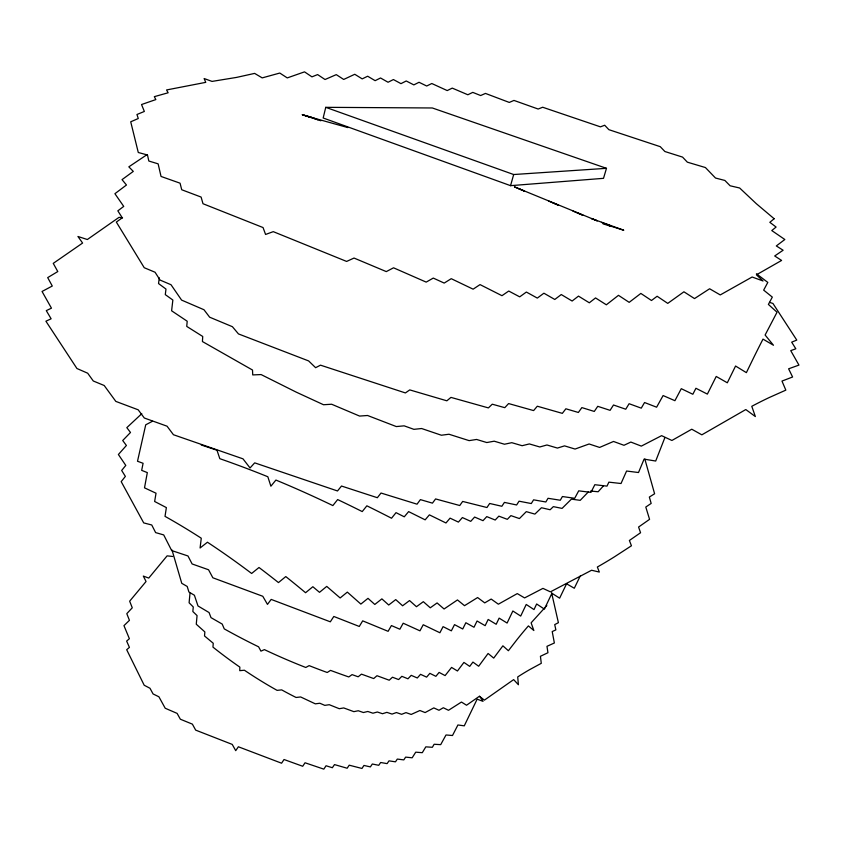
<?xml version="1.0" encoding="UTF-8"?>
<svg xmlns="http://www.w3.org/2000/svg" width="841" height="841" viewBox="0 0 841 841"><rect width="100%" height="100%" fill="white"/><g stroke="black" fill="none" stroke-linecap="round" stroke-linejoin="round"><path stroke-width="1.26" d="M190.013 593.22L189.099 602.776L193.272 606.96L192.841 611.512L197.067 615.591L196.268 624.222L204.857 631.917L204.521 635.954L213.246 643.26L212.962 647.128A576.621 391.307 73.3 0 0 239.853 667.123L239.738 670.666L244.416 670.235A575.223 390.182 73.3 0 0 277.088 690.356L281.682 689.883A566.329 384.495 73.1 0 0 296.095 697.473L300.647 696.958L315.322 703.843L319.843 703.244L324.794 705.368L329.273 704.705L339.28 708.711L343.727 707.933L353.861 711.654L358.287 710.75L363.396 712.527L367.801 711.475L372.941 713.21L377.336 712.001L382.497 713.725L386.871 712.359L392.053 714.083L396.426 712.548L401.63 714.314L405.982 712.621L411.207 714.44L419.901 710.508L425.115 712.569L433.809 707.901L438.981 710.267L443.323 707.744L448.495 710.298L461.457 702.046L466.545 705.231L479.412 696.253L484.405 700.133L513.651 679.612L518.403 684.732L517.709 676.931A298.008 117.635 -57.2 0 1 529.662 669.625L541.278 663.328L540.427 656.295L547.943 652.732L546.976 646.319L554.366 642.987L552.211 631.57L555.859 629.877L554.724 624.6L558.392 622.687L551.591 592.789M159.296 277.845L158.529 283.554L165.982 289.052L165.288 294.623L172.857 300.037L171.606 310.792L187.207 321.23L186.734 326.403L202.734 336.474L202.418 341.541L252.51 370.029L252.731 374.918L261.109 374.571L296.274 392.158L323.501 404.731L331.638 404.237L359.591 416.074L367.57 415.496L396.311 426.566L404.143 425.84L413.898 429.341L421.614 428.521L441.388 435.228L448.978 434.24L469.12 440.631L476.595 439.454L486.802 442.545L494.193 441.189L504.463 444.237L511.78 442.681L522.124 445.709L529.367 443.932L539.785 446.97L546.955 444.984L557.425 448.074L564.532 445.877L575.055 449.052L589.11 443.985L599.612 447.433L613.52 441.462L623.969 445.288L630.845 442.061L641.315 446.119L661.615 435.659L671.906 440.474L691.765 429.215L701.846 434.829L745.799 409.546L755.355 416.558L751.78 406.308A822.551 257.209 -57.8 0 1 769.189 397.562L785.83 390.129L781.983 381.078L792.6 376.999L788.616 368.81L798.95 365.089L790.74 350.634L795.817 348.784L791.686 342.161L796.774 340.09L772.953 303.475L769.578 302.382M325.751 107.333L323.165 118.003L510.561 185.661L603.512 178.334L606.477 168.326L432.327 107.974L325.751 107.333L513.672 174.529L606.477 168.326M510.561 185.661L513.672 174.529M664.895 437.572L655.707 461.036L644.08 459.144L638.508 472.526L626.587 471.034L621.026 483.512L608.884 482.156L606.992 486.119L594.829 484.71L590.95 492.374L578.713 490.839L574.687 498.293L562.408 496.537L560.295 500.237L548.038 498.293L545.83 501.982L533.593 499.838L531.281 503.549L519.055 501.194L516.626 504.968L504.421 502.392L501.856 506.271L489.672 503.475L486.96 507.522L462.676 501.436L459.754 505.525L435.596 498.934L432.442 503.139L420.395 499.628L417.041 504.18L381.015 493.036L377.346 497.714L341.509 486.035L337.504 490.965L254.686 462.855L250.05 467.964L242.986 458.839L173.446 434.734L167.044 426.187L144.326 418.019L138.187 409.809L115.827 401.399L104.2 385.504L93.288 380.994L87.695 373.215L76.93 368.505L45.908 321.209L51.122 318.792L46.287 310.634L51.459 308.163L42.05 291.47L52.279 286.024L47.695 277.614L57.787 271.559L53.256 263.37L82.597 243.049L77.94 236.479L87.348 239.517L119.033 217.346L122.544 217.83M580.227 576.022L574.298 588.248L566.571 583.791L559.633 598.182L551.927 593.273L544.39 609.115L536.653 603.985L534.003 609.578L526.224 604.469L520.705 616.064L512.852 610.997L507.102 623.055L499.144 618.124L496.19 624.274L488.169 619.46L485.152 625.672L477.068 621.005L473.998 627.249L465.851 622.739L462.729 628.984L454.518 624.632L451.354 630.834L443.081 626.64L439.896 632.758L423.233 624.747L419.964 630.834L403.196 623.223L399.864 629.215L391.433 625.567L388.1 631.318L362.692 620.858L359.275 626.461L333.814 616.464L330.324 621.814L271.18 599.412L267.47 604.385L262.791 596.28L212.857 577.788L208.557 569.767L192.126 563.964L187.985 555.975L171.669 550.55L163.711 534.918L155.627 532.605L151.748 524.984L143.716 522.902L121.199 481.641L125.372 476.395L121.672 470.445L125.782 465.409L118.392 454.508L126.402 445.478L122.712 440.516L130.492 432.474L126.823 427.649L141.793 413.677M603.375 485.982L598.151 491.754L590.571 491.049M546.829 605.531L531.113 622.834L533.856 630.519L528.4 625.904L525.667 629.079A300.931 64.4 -65.2 0 0 517.204 639.36L508.385 650.734L502.886 645.825L493.709 658.104L488.095 653.478L478.666 666.251L472.915 662.077L469.72 666.387L463.927 662.424L457.462 670.992L451.575 667.418L445.099 675.596L439.118 672.411L435.88 676.322L429.856 673.336L426.608 677.131L420.553 674.324L417.304 677.972L411.217 675.344L407.959 678.803L401.851 676.322L398.602 679.57L392.474 677.215L389.236 680.222L376.968 675.712L373.698 678.561L361.462 674.146L358.171 676.795L352.064 674.619L348.784 676.952A1001.158 845.163 81 0 1 330.534 670.382L327.212 672.495A827.87 696.369 72.2 0 1 309.141 665.63L305.777 667.47A714.114 593.283 66.6 0 1 264.41 649.62L260.931 651.144L258.608 646.824A715.744 594.871 66.7 0 1 224.253 628.879L222.213 624.075L210.996 617.63L209.073 612.553L197.992 605.962L194.397 595.239L188.92 592.011L187.207 586.461L181.761 583.318L172.006 549.982M588.553 491.722L580.216 500.342L571.417 499.144L562.072 508.395L553.346 506.639L550.14 509.751L541.467 507.743L534.897 514.103L526.298 511.633L519.423 518.571L510.897 515.617L507.333 519.339L498.86 516.153L495.191 520.022L486.771 516.616L483.007 520.674L474.618 517.068L470.739 521.346L462.392 517.562L458.408 522.093L450.072 518.151L445.972 522.976L429.383 514.86L425.157 519.843L408.631 511.612L404.269 516.816L396.027 512.653L391.538 518.235A988.186 558.203 40.2 0 0 366.865 505.819L362.229 511.58A893.394 517.688 40.6 0 0 337.651 499.575L332.857 505.578A820.059 484.311 41 0 0 275.911 480.053L270.886 486.214L267.837 476.752A821.1 484.794 41 0 0 219.816 458.681L216.999 450.25L201.251 444.994M152.41 421.278L145.724 424.81L137.504 461.257L143.086 463.286L141.677 470.361L147.322 472.61L144.505 487.833L156.027 493.215L154.639 501.488L166.371 507.596L165.025 516.363A792.254 342.108 58.4 0 1 201.272 538.208L200.095 547.975L207.443 542.224A790.992 341.667 58.4 0 1 251.638 573.467L258.996 567.496A776.317 339.27 58.5 0 1 278.466 582.582L285.782 576.579A772.353 340.227 58.5 0 1 305.567 592.726L312.852 586.724L319.506 592.337L326.739 586.398L340.153 597.962L347.333 592.117L360.863 604.09L368.001 598.34L374.802 604.458L381.877 598.866L388.721 605.015L395.733 599.601L402.608 605.783L409.546 600.558L416.453 606.718L423.328 601.683L430.277 607.801L437.089 602.944L444.08 608.989L457.472 599.938L464.516 605.678L477.614 597.552L484.742 602.881L491.176 599.055L498.366 604.195L517.278 593.599L524.595 597.919L542.939 588.385L550.413 591.854L591.601 570.251L599.328 572.069L597.352 567.023A787.439 418.902 -73.1 0 0 614.487 556.805L631.444 545.777L629.394 540.479L640.558 532.742L638.582 527.044L649.567 519.339L645.793 507.049L651.165 503.423L649.347 497.063L654.603 493.772L644.847 459.06M172.636 556.458L167.107 555.859L148.752 578.072L143.317 576.074L146.05 581.509L129.651 601.199L132.279 607.791L126.791 613.657L129.44 620.332L123.963 625.651L129.377 638.697L126.644 641.094L129.419 647.391L126.686 649.725L144.2 685.247L149.992 688.264L153.073 693.941L158.917 696.79L165.204 708.238L177.115 713.389L180.352 719.213L192.379 724.133L195.68 730.125L232.242 744.411L235.722 750.666L238.371 746.776L281.577 763.207L284.037 759.518L302.707 766.267L305.041 762.776L323.817 769.137L326.066 765.752L332.353 767.728L334.508 764.595L347.144 768.232L349.225 765.194L361.956 768.453L363.964 765.447L370.376 766.897L372.321 764.017L378.755 765.299L380.658 762.493L387.123 763.628L388.984 760.853L395.48 761.83L397.309 759.066L403.827 759.896L405.625 757.11L412.174 757.804L415.717 752.169L422.287 752.695L425.809 746.85L432.369 747.292L434.124 744.253L440.695 744.653L446.003 734.971L452.5 735.507L457.914 724.974L464.274 725.836L477.141 699.165L483.028 701.341L479.654 696.285M308.468 116.594L347.932 127.601M305.367 115.648L311.044 117.319L302.329 114.723L314.187 118.15M603.081 223.895L611.754 226.45M302.329 114.723L320.873 120.768M607.728 225.209L623.77 230.234L591.444 218.544L597.289 220.847L514.429 186.87L524.258 191.012L519.086 188.826M314.608 118.634L317.887 119.769M601.483 222.371L611.565 226.229L605.594 223.948M572.952 211.091L582.96 215.243L577.252 212.847M548.626 201.062L558.561 205.267L553.073 202.933M756.427 273.777L767.801 282.408L763.67 290.124L772.322 297.115L768.39 304.421L777.031 312.232L765.11 335.023L773.478 345.252L762.997 339.123L760.821 343.38A831.802 40.231 -69.4 0 0 753.893 357.215L746.377 372.647L735.57 366.024L727.318 382.792L716.227 376.453L707.365 394.103L695.928 388.269L692.847 394.261L681.284 388.679L674.913 400.694L663.107 395.554L656.611 407.202L644.563 402.524L641.263 408.148L629.11 403.712L625.746 409.22L613.499 404.994L610.082 410.334L597.751 406.319L594.282 411.438L581.867 407.601L578.366 412.468L565.877 408.789L562.335 413.362L537.304 406.214L533.615 410.587L508.605 403.564L504.779 407.675L492.258 404.195L488.4 407.906L450.955 397.394L446.855 400.81L409.746 389.898L405.415 392.936L320.495 365.162L315.617 367.685L308.615 360.915L238.466 333.919L232.4 326.697L209.651 317.194L203.964 309.73L181.593 300.1L171.017 284.731L160.074 280.064L155.059 272.242L144.231 267.711L116.331 222.066L122.281 217.83L117.835 210.839L123.732 206.402L114.912 193.703L126.465 185.009L122.04 179.638L133.298 171.396L128.831 166.844L145.146 155.911A762.44 255.643 -64.5 0 1 147.27 154.555M774.151 218.744L769.83 222.318L776.096 227.049L771.775 230.56L784.832 239.506L776.317 245.94L783.108 250.24L774.698 255.979L781.604 260.437L756.395 274.828L763.039 280.978L752.117 277.015L720.253 294.928L709.615 288.768L694.519 298.587L683.922 291.806L667.754 303.38L657.126 296.263L651.481 300.5L640.853 293.425L629.173 302.35L618.471 295.328L606.34 304.799L595.544 297.935L589.31 302.792L578.482 296.116L572.122 301.025L561.262 294.55L554.787 299.47L543.896 293.204L537.315 298.092L526.371 292.048L519.706 296.852L508.731 291.039L501.972 295.696L480.032 284.605L473.126 289.178L451.239 278.686L444.195 283.081L433.273 278.077L426.187 282.113L393.546 267.806L386.292 271.601L354.029 258.05L346.629 261.435L273.272 231.653L265.577 234.46L263.044 227.554L202.996 203.722L201.104 197.067L181.73 189.751L180.058 183.18L161.041 176.452L158.129 163.848L148.825 161.03L147.48 154.986L138.281 152.494L130.723 121.798L138.271 118.518L136.946 114.502L144.347 111.454L141.54 104.536L155.837 99.585L154.324 96.662L168.137 92.773L166.56 89.955L205.761 82.355L204.1 78.528L212.037 81.409L236.626 77.393L254.623 73.398L262.203 77.887L279.79 73.051L287.265 77.908L304.526 71.863L311.937 76.857L317.614 74.586L325.036 79.517L336.274 74.639L343.696 79.453L354.765 74.281L362.208 78.886L367.664 76.226L375.139 80.673L380.542 77.982L388.058 82.25L393.409 79.548L400.968 83.648L406.235 80.978L413.835 84.888L419.039 82.281L426.681 86.013L431.801 83.522L447.223 90.576L452.258 88.116L467.848 94.76L472.779 92.384L480.642 95.538L485.457 93.425L509.289 102.434L513.967 100.426L538.156 109.036L542.676 107.238L600.453 126.854L604.69 125.246L608.873 129.672L660.269 146.681L664.884 151.517L682.556 157.099L687.339 162.166L705.42 167.548L715.502 178.029L724.868 180.447L730.104 185.777L739.659 188.006L756.332 203.701L774.151 218.744"/></g></svg>
